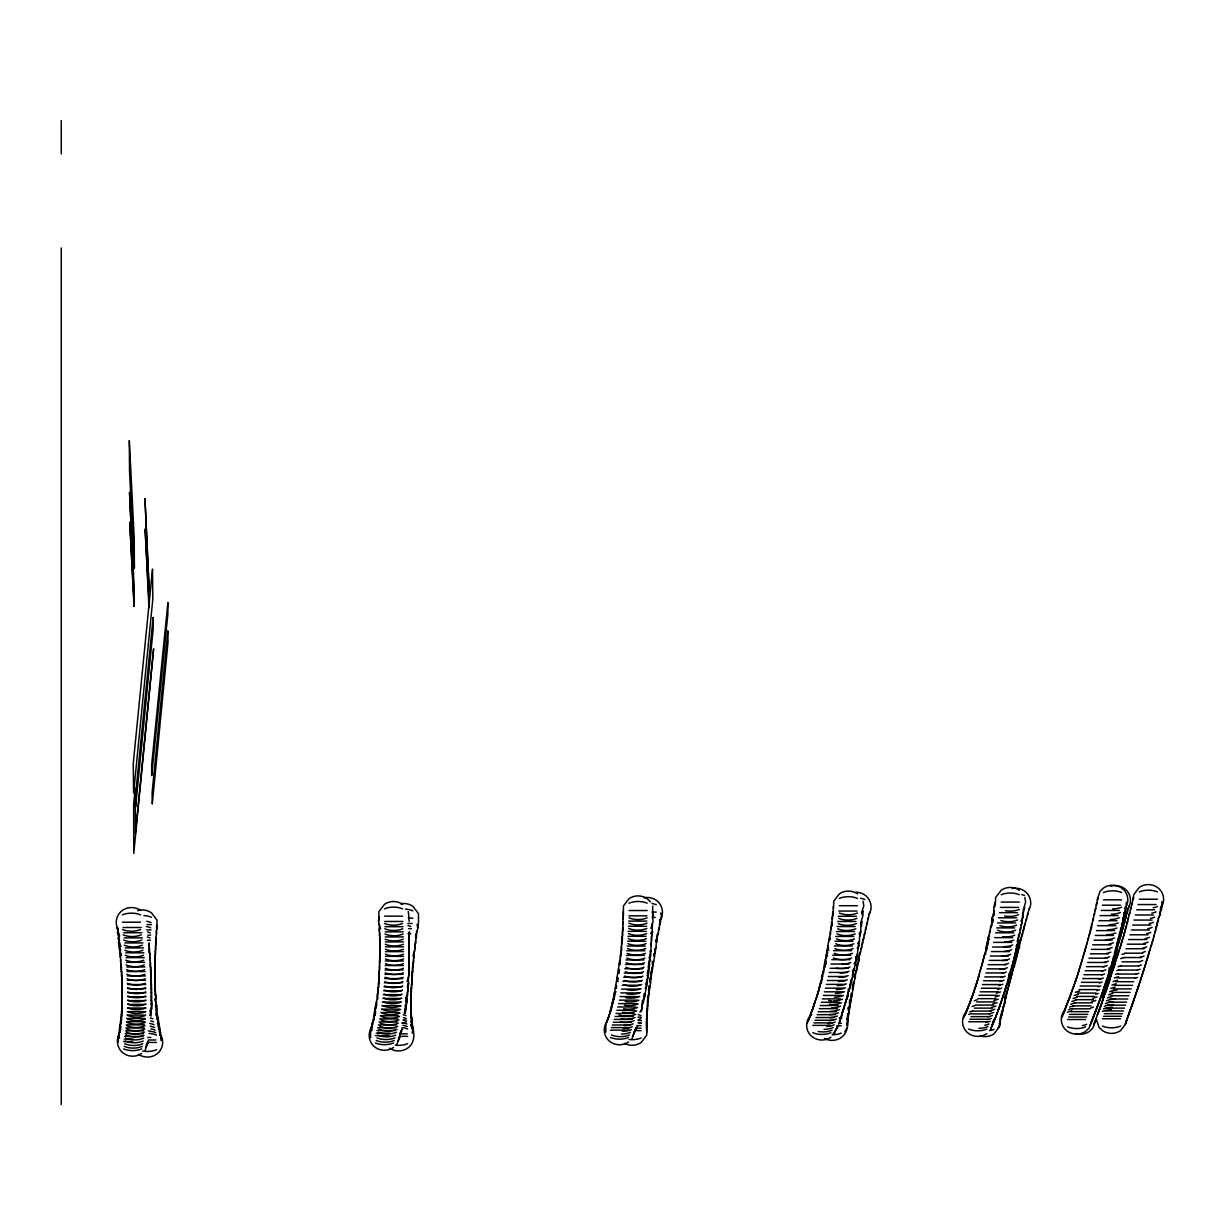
<?xml version="1.0" encoding="UTF-8"?>
<svg xmlns="http://www.w3.org/2000/svg" width="1225" height="1225" viewBox="0 0 1225 1225"><rect width="100%" height="100%" fill="white"/><g stroke="black" fill="none" stroke-linecap="round" stroke-linejoin="round"><path stroke-width="1.5" d="M118.136 928.198L117.386 932.73L119.606 939.973M119.238 938.411L118.488 942.944L120.708 950.187M119.483 944.904L118.978 947.92L121.183 955.163M119.912 949.804L120.172 957.338M120.571 953.096L120.571 962.146M120.662 959.328L120.923 966.862M120.969 963.952L121.229 971.486M121.489 966.984L121.489 976.034M121.704 971.425L121.704 980.475M121.887 975.774L121.887 984.823M121.765 981.531L122.025 989.08M121.857 985.696L122.102 993.245M121.903 989.769L122.148 997.303M121.903 993.735L121.903 999.768M121.872 997.594L121.918 1012.585M121.78 1001.376L121.78 1007.409M121.75 1007.103L121.75 1016.153M121.551 1010.564L121.551 1019.613M121.306 1013.933L121.306 1022.982M121.03 1017.194L120.785 1024.728M120.708 1020.348L119.606 1027.928L120.356 1032.445M119.958 1026.336L117.83 1039.045L118.335 1042.077M148.792 945.96L149.282 942.944M149.021 952.453L149.021 943.403M149.71 955.837L149.465 948.288M150.108 960.645L149.863 953.096M150.216 966.862L150.216 957.812M156.999 929.132L156.999 920.082L151.41 912.763A15.404 14.639 0 0 0 137.598 910.68M156.616 934.43L156.616 925.38M150.522 971.486L150.522 962.437M156.264 939.636L156.264 930.587M155.958 944.766L156.218 937.217M151.027 974.518L150.782 966.984M155.698 949.804L155.698 940.754M151.257 978.959L150.997 971.425M155.468 954.75L155.468 945.7M155.284 959.619L155.284 950.569M151.18 984.823L151.18 975.774M155.131 964.397L155.131 955.347M151.318 989.08L151.318 980.031M155.039 969.082L155.039 960.033M151.395 993.245L151.395 984.196M154.963 973.661L154.963 964.611M151.441 997.303L151.441 988.253M154.932 978.162L154.932 969.113M151.456 1001.269L151.456 992.219M154.947 982.572L154.947 973.523M151.41 1005.143L151.41 996.093M155.008 986.875L155.008 977.826M151.042 1016.153L151.303 1008.604M155.085 991.086L155.085 982.037M155.223 995.19L155.223 986.14M148.102 1041.572L145.162 1050.177M155.636 997.701L155.391 990.152M156.08 1005.434L155.835 997.885M156.111 1010.64L156.877 1006.123L154.656 998.865M156.433 1014.254L156.433 1005.204M157.412 1019.644L156.785 1008.711L155.33 1005.985M157.841 1022.952L158.347 1019.935M158.775 1029.214L159.281 1026.198M159.832 1035.064L160.337 1032.047L157.581 1015.403L156.126 1012.677M161.011 1040.469L160.169 1030.271L157.979 1026.198M379.168 916.943L378.418 921.46L380.623 928.718M379.137 923.681L379.398 931.23M379.321 928.841L379.566 936.375M379.704 932.393L379.704 941.443M379.796 937.385L379.796 946.435M379.857 942.285L379.857 951.335M379.857 947.093L379.857 956.143M379.827 951.81L379.827 960.875M379.75 956.449L379.49 963.998M379.627 960.997L379.627 970.047M379.474 965.438L379.229 972.987M379.03 971.303L379.03 977.336M379.046 974.059L379.046 983.108M378.755 978.224L378.755 987.273M370.823 1029L372.783 1023.258M378.448 982.297L378.203 989.831M377.851 987.779L377.851 993.812M371.987 1024.942L374.192 1017.699M377.713 990.137L377.713 999.187M372.66 1021.987L375.508 1011.697M377.285 993.919L376.58 1005.128M373.916 1015.785L376.335 1001.162M408.859 936.375L409.609 931.857M408.997 941.443L408.997 932.393M409.089 946.435L409.089 937.385M409.135 951.335L409.135 942.285M409.15 956.143L409.15 947.093M409.119 960.875L409.119 951.81M409.043 965.499L409.043 956.449M408.92 970.047L408.92 960.997M408.767 974.487L408.767 965.438M408.323 983.108L408.583 975.559M417.756 927.968L418.506 923.436M418.491 922.655L418.491 913.605L412.902 906.286A15.404 14.639 0 0 0 400.652 903.805M399.61 1037.162L396.915 1044.251M408.048 987.273L408.813 982.756M416.377 938.319L416.638 930.786M401.371 1030.516L398.431 1039.122M407.741 991.347L407.986 983.798M415.75 943.373L415.995 935.839M401.341 1032.307L402.091 1027.775M415.153 948.349L415.413 940.8M407.328 998.436L406.118 1006.644L404.663 1009.354M414.081 958.011L414.341 950.462M405.108 1013.672L406.378 1005.679M413.606 962.697L413.606 953.647M413.177 967.306L413.422 959.757M412.779 971.808L412.779 962.758M412.412 976.233L412.412 967.183M412.105 980.551L412.105 971.502M411.814 984.778L412.075 977.228M411.585 988.897L411.845 981.347M411.386 992.924L411.386 983.874M411.233 996.844L411.233 987.794M411.125 1000.672L411.125 991.622M411.049 1004.393L411.049 995.343M411.018 1008.022L411.018 998.972M411.018 1011.528L411.018 1002.479M411.064 1014.943L411.064 1005.893M411.156 1018.251L411.156 1009.201M411.278 1021.451L411.278 1012.401M412.136 1028.908L412.641 1025.892M412.151 1033.196L412.917 1028.663L411.876 1021.374M623.28 911.323L623.035 918.857M623.112 916.56L622.851 924.109M622.897 921.721L622.897 930.77M606.268 1023.487L608.947 1016.382M607.187 1020.747L609.147 1015.004M622.637 926.804L622.637 935.854M607.86 1019.414L610.8 1010.809M622.346 931.781L622.346 940.846M608.748 1016.474L611.688 1007.869M622.009 936.696L621.749 944.23M609.882 1011.911L611.857 1006.169M621.626 941.504L621.626 950.554M610.509 1010.257L613.449 1001.652M621.213 946.236L621.213 955.286M611.352 1006.996L612.102 1002.463M620.769 950.876L620.524 958.425M612.178 1003.627L614.383 996.384M620.294 955.423L620.294 964.473M612.975 1000.151L614.506 992.051M619.023 964.397L619.773 959.879M619.222 964.243L614.521 992.908L615.011 995.925M652.711 915.044L652.711 905.995M634.918 1030.133L631.978 1038.739M635.867 1027.607L632.927 1036.227M651.93 935.854L652.68 931.322M651.623 940.846L651.884 933.297M651.302 945.746L651.302 936.696M650.919 950.554L651.179 943.02M651.271 950.768L649.051 958.011M641.395 1011.513L642.145 1006.996M649.817 964.397L647.612 971.655M651.577 974.641L655.987 947.522M656.968 942.362L657.212 934.813M650.383 983.017L651.21 971.333M658.621 932.853L655.681 941.458M659.571 927.784L657.366 935.043M649.342 990.994L650.597 982.527L649.847 978.009M648.882 994.822L648.882 985.773M648.469 998.559L648.729 991.025M648.102 1002.203L648.347 994.654M647.765 1005.725L647.765 996.675M647.474 1009.155L647.474 1000.105M647.474 1010.962L647.474 1004.929M647.03 1015.693L647.275 1008.144M646.861 1018.802L647.106 1011.253M646.739 1021.788L646.739 1012.738M646.647 1024.682L646.647 1015.632M646.616 1027.469L646.616 1018.419M646.616 1030.148L646.616 1021.083M646.662 1032.706L646.662 1023.656M807.551 1022.875L810.506 1014.269M808.623 1020.257L811.562 1011.651M809.694 1017.531L812.634 1008.91M811.011 1013.182L813.691 1006.077M811.808 1011.743L814.748 1003.137M813.124 1007.18L815.084 1001.438M814.166 1004.025L816.126 998.283M814.962 1002.264L817.902 993.659M815.988 998.896L818.928 990.29M817.014 995.42L819.954 986.814M818.024 991.837L820.245 984.594M819.02 988.162L821.24 980.919M820 984.379L822.94 975.774M833.245 906.515L833.245 915.565M832.694 911.768L832.433 919.301M822.832 972.451L825.053 965.208M832.097 916.928L832.097 925.978M823.736 968.286L825.374 959.481L827.564 955.408M830.826 927.003L830.565 934.553M831.484 922.012L831.224 929.561M829.402 936.742L825.482 959.65L826.232 964.167M830.137 931.919L829.876 939.452M837.043 1026.902L834.347 1033.992M839.737 1022.048L840.488 1017.531M841.851 1016.26L842.616 1011.743M843.673 1008.68L840.733 1017.301M844.469 1007.042L841.774 1014.132M845.755 1002.264L842.815 1010.87M846.797 998.896L843.857 1007.501M847.807 995.42L844.867 1004.025M849.813 988.162L846.873 996.767M850.808 984.379L848.588 991.638M851.758 980.505L849.553 987.748M862.538 915.565L863.288 911.048M852.707 976.524L849.767 985.145M861.389 925.978L862.14 921.46M855.418 964.014L852.324 975.529M860.103 936.053L860.869 931.536M855.525 964.167L859.46 941.259M848.726 1013.841L851.635 996.201L851.13 993.184M847.899 1019.751L849.048 1012.325L848.282 1007.808M847.241 1025.233L848.297 1018.021L847.547 1013.504M855.326 977.948L855.571 970.399M857.868 965.024L854.744 976.524M860.792 951.718L857.852 960.323M861.849 947.093L859.628 954.336M862.921 942.362L860.7 949.62M864.023 937.554L861.803 944.812M865.156 932.669L862.936 939.912M866.32 927.677L864.1 934.92M867.499 922.609L865.294 929.852M868.709 917.448L866.504 924.691M869.949 912.196L867.729 919.454M963.738 1017.745L966.418 1010.64M964.841 1015.127L967.536 1008.022M965.713 1013.902L968.669 1005.296M966.862 1011.069L969.802 1002.463M967.995 1008.129L970.935 999.523M969.143 1005.082L972.099 996.461M970.307 1001.912L973.247 993.307M971.471 998.651L974.411 990.045M972.635 995.282L975.575 986.676M973.798 991.821L976.738 983.2M974.962 988.238L977.902 979.632M976.126 984.563L979.066 975.957M977.274 980.781L979.495 973.538M978.423 976.907L980.643 969.664M979.832 971.425L981.792 965.683M980.704 968.853L982.925 961.594M981.838 964.672L984.043 957.429M982.955 960.4L985.16 953.157M984.043 956.036L986.982 947.43M989.295 932.822L991.5 925.579M990.29 927.907L993.23 919.301M993.98 907.403L994.746 902.871M993.184 1021.757L990.244 1030.363M994.287 1019.246L991.347 1027.867M995.144 1018.143L992.449 1025.248M996.262 1015.418L993.582 1022.523M997.395 1012.585L994.715 1019.675L992.449 1021.834M998.804 1008.129L995.864 1016.735M999.692 1006.582L997.012 1013.688M1001.101 1001.912L998.161 1010.533M1002.264 998.651L999.324 1007.272M1003.428 995.282L1000.488 1003.903M1004.592 991.821L1001.652 1000.427M1005.756 988.238L1002.816 996.844M1006.919 984.563L1003.979 993.169M1002.647 1011.421L1000.442 1018.679M1004.025 1005.495L1001.116 1015.755M1008.083 980.781L1005.128 989.387M1004.791 1002.356L1002.571 1009.614M1006.154 997.288L1004.194 1003.03M1007.272 992.327L1005.051 999.585M1010.365 972.926L1007.425 981.531M1008.175 988.789L1005.235 997.395M1011.513 968.853L1008.573 977.458M1009.109 985.13L1006.169 993.735M1012.631 964.672L1009.691 973.278M1010.089 981.363L1007.869 988.621M1013.749 960.4L1011.528 967.658M1011.1 977.504L1008.879 984.762M1014.851 956.036L1012.631 963.279M1012.141 973.553L1009.921 980.796M1015.938 951.58L1013.718 958.823M1013.213 969.496L1010.993 976.738M1016.995 947.032L1014.79 954.275M1014.315 965.331L1011.375 973.936M1018.052 942.377L1015.847 949.635M1020.088 932.822L1017.148 941.428M1021.083 927.907L1018.863 935.15M1022.048 922.915L1019.828 930.158M1024.789 907.403L1022.569 914.646L1022.232 922.348L1020.777 925.074M1021.497 938.381L1018.557 946.986M1022.783 933.557L1019.843 942.178M1024.085 928.657L1021.145 937.263M1025.402 923.665L1022.462 932.271M1026.749 918.582L1023.809 927.187M1028.097 913.421L1025.892 920.664M1029.459 908.169L1027.254 915.412M1062.228 1016.995L1065.168 1008.389M1063.3 1014.377L1066.255 1005.771M1064.402 1011.666L1067.358 1003.061M1065.781 1007.317L1068.476 1000.228M1066.929 1004.377L1069.624 997.288M1068.093 1001.33L1070.788 994.241M1069.012 999.692L1071.952 991.086M1070.466 994.93L1073.146 987.825M1071.676 991.561L1074.356 984.456M1072.886 988.085L1075.581 980.995M1073.866 986.018L1076.806 977.412M1075.106 982.343L1078.046 973.737M1076.362 978.576L1079.302 969.97M1077.617 974.702L1079.822 967.444M1078.873 970.721L1081.078 963.478M1080.128 966.647L1082.349 959.389M1081.399 962.467L1083.604 955.224M1082.655 958.195L1084.86 950.952M1083.911 953.831L1086.131 946.588M1085.166 949.375L1087.387 942.132M1086.422 944.812L1088.627 937.569M1087.662 940.172L1090.602 931.567M1088.887 935.441L1091.827 926.835M1090.112 930.617L1092.332 923.359M1091.322 925.702L1093.542 918.444M1092.516 920.695L1094.737 913.452M1093.711 915.611L1095.916 908.353M1094.874 910.435L1097.079 903.192M1096.023 905.183L1098.228 897.94M1097.141 899.839L1100.081 891.233L1103.495 888.002A15.404 14.639 0 0 1 1121.595 888.002C1128.164 892.458 1129.879 902.121 1125.009 908.46M1091.72 1021.007L1089.025 1028.112L1085.626 1031.343A15.404 14.639 0 0 1 1067.511 1031.343C1060.957 1026.887 1059.227 1017.225 1064.112 1010.885M1092.777 1018.511L1090.082 1025.601M1094.109 1014.377L1091.169 1022.998M1095.211 1011.666L1092.271 1020.272M1096.329 1008.833L1093.389 1017.439M1097.477 1005.893L1094.537 1014.499M1095.441 1021.114L1092.746 1028.219L1089.347 1031.465A15.404 14.639 0 0 1 1075.535 1033.548M1098.641 1002.846L1095.701 1011.452M1097.324 1014.759L1100.004 1007.654M1099.82 999.692L1096.88 1008.298M1098.044 1013.657L1100.984 1005.051M1101.015 996.43L1098.075 1005.036M1099.039 1010.947L1101.979 1002.341M1102.224 993.062L1099.284 1001.667M1100.065 1008.129L1103.005 999.508M1103.434 989.601L1100.494 998.207M1101.122 1005.189L1104.062 996.583M1104.674 986.018L1101.734 994.639M1102.209 1002.157L1103.756 993.307M1105.915 982.343L1102.975 990.964M1103.587 997.487L1104.812 989.861M1104.72 994.241L1107.415 987.136M1105.915 986.293L1102.975 994.899M1107.155 978.576L1104.215 987.182M1107.033 982.634L1104.092 991.239M1108.411 974.702L1105.471 983.308M1105.639 992.388L1108.579 983.782M1108.196 978.867L1105.256 987.472M1107.078 987.411L1109.758 980.322M1109.375 974.993L1106.435 983.598M1108.288 983.843L1110.248 978.117M1110.172 971.165L1110.937 966.647M1110.325 972.543L1108.365 978.285M1111.443 967L1112.193 962.467M1109.513 980.184L1111.473 974.442M1111.55 968.47L1109.59 974.212M1112.698 962.728L1113.448 958.195M1110.753 976.402L1112.713 970.659M1113.05 962.804L1112.3 967.321L1107.982 975.253M1113.954 958.363L1114.704 953.831M1114.321 958.532L1113.571 963.064L1109.253 971.073M1112.024 972.528L1113.984 966.801M1115.209 953.892L1115.96 949.375M1113.05 970.062L1115.255 962.819M1115.607 954.183L1114.857 958.7L1110.508 966.801M1117.215 944.812L1114.275 953.433M1114.337 965.989L1116.557 958.746M1116.924 949.727L1116.159 954.244L1111.764 962.437M1118.456 940.172L1115.516 948.778M1119.696 935.441L1116.756 944.046M1115.898 960.308L1117.858 954.581M1120.906 930.617L1117.966 939.223M1119.589 940.54L1116.649 949.145M1122.131 925.702L1119.191 934.308M1116.955 957.552L1119.175 950.309M1120.936 935.808L1117.996 944.414M1118.272 953.188L1121.227 944.582M1122.299 930.985L1119.359 939.59M1119.604 948.732L1122.544 940.126M1123.677 926.069L1121.457 933.312M1120.952 944.184L1123.892 935.578M1125.055 921.077L1122.835 928.32M1122.284 939.544L1125.224 930.939M1126.433 915.994L1124.228 923.237M1123.631 934.798L1126.571 926.192M1127.827 910.818L1124.887 919.424M1124.979 929.974L1127.919 921.368M1129.236 905.566L1126.296 914.172M1126.571 923.558L1128.531 917.816M1127.658 920.067L1129.863 912.809M1128.991 914.983L1131.196 907.725M1130.323 909.808L1132.528 902.549M1131.64 904.555L1133.845 897.297M1132.957 899.211L1133.707 894.679L1139.296 887.359A15.404 14.639 0 0 1 1157.395 887.359C1163.964 891.831 1165.695 901.493 1160.81 907.817M1126.939 1018.771L1126.173 1023.288L1120.584 1030.608A15.404 14.639 0 0 1 1102.485 1030.608L1099.07 1027.377L1096.13 1018.771M1127.873 1016.275L1124.933 1024.881M1128.577 1015.173L1125.898 1022.278M1129.588 1012.463L1126.893 1019.552M1130.859 1008.129L1127.919 1016.735M1131.931 1005.189L1128.991 1013.795M1133.018 1002.157L1130.078 1010.763M1134.136 999.003L1131.196 1007.608M1135.269 995.741L1132.329 1004.362M1136.432 992.388L1133.493 1000.993M1137.627 988.927L1134.687 997.533M1138.821 985.359L1135.881 993.965M1140.062 981.684L1137.122 990.29M1141.302 977.918L1138.362 986.523M1142.573 974.043L1139.618 982.649M1143.844 970.062L1140.904 978.683M1145.13 965.989L1142.19 974.61M1146.447 961.824L1143.492 970.43M1147.748 957.552L1144.808 966.158M1149.081 953.188L1146.141 961.809M1150.413 948.732L1147.473 957.338M1151.745 944.184L1148.805 952.79M1153.077 939.544L1150.872 946.787M1154.425 934.798L1152.22 942.056M1155.772 929.974L1153.552 937.232M1157.12 925.059L1154.899 932.317M1158.452 920.067L1155.512 928.673M1159.784 914.983L1156.844 923.589M119.545 1029.168L120.999 1026.458M119.514 1034.313C115.334 1040.469 117.692 1049.289 123.648 1053.408A15.404 14.639 0 0 0 141.748 1053.408M149.879 1011.636L152.084 1004.393L151.333 999.86M149.756 1015.311L151.961 1008.053L151.211 1003.535M146.188 1045.032L148.363 1040.959M145.683 1047.666L147.873 1043.577M375.263 1007.991L376.718 1005.266M415.597 935.9L417.802 928.657L417.051 924.14M373.411 1017.47L375.6 1013.381M374.222 1019.169L372.048 1023.258L371.788 1030.792M372.767 1024.529L370.578 1028.602L370.578 1037.652M372.002 1027.04C367.117 1033.364 368.832 1043.026 375.401 1047.498A15.404 14.639 0 0 0 393.501 1047.498M413.147 955.944L415.352 948.686L414.601 944.169M407.113 981.562L409.318 974.319L408.568 969.802M405.934 998.038L408.139 990.795L407.389 986.263M405.536 1001.912L407.757 994.669L407.251 991.653M405.123 1005.679L406.577 1002.969M404.173 1012.937L405.628 1010.212M399.84 1033.548L402.03 1029.459M397.681 1041.74L399.871 1037.652M618.028 972.681L619.482 969.955M616.696 980.72L618.166 977.994M615.272 988.376L616.726 985.65M613.725 995.634L615.915 991.546M650.934 928.336L653.155 921.093L652.404 916.56M650.72 933.496L652.19 930.77L652.435 923.237M659.663 920.695C664.532 914.355 662.817 904.708 656.248 900.237A15.404 14.639 0 0 0 643.998 897.757M608.013 1019.001L605.824 1023.089L605.824 1032.139M607.064 1021.512C602.179 1027.852 603.91 1037.514 610.479 1041.97A15.404 14.639 0 0 0 628.578 1041.97M659.341 924.645L661.561 917.403L660.811 912.885M658.346 929.882L660.551 922.639L660.045 919.623M654.625 949.957L656.079 947.247L656.34 939.697M648.607 962.651L650.812 955.408L650.062 950.876M653.782 954.765L655.237 952.039M648.117 967.199L650.337 959.941L649.832 956.924M652.205 964.09L653.66 961.365M647.06 976.003L648.515 973.293M646.478 980.276L647.933 977.55M650.781 973.033L652.236 970.307M645.851 984.441L647.321 981.73M645.207 988.514L646.662 985.803M649.495 981.608L650.965 978.882M643.829 996.369L645.284 993.643M648.377 989.769L649.847 987.059M642.375 1001.514L644.564 997.426L649.265 968.761L648.515 964.243M642.344 1003.826L643.799 1001.101M641.563 1007.394L644.564 996.583L644.059 993.567M640.032 1012.233L642.222 1008.144L642.467 1000.611M634.795 1030.868L636.985 1026.78M633.876 1033.594L636.051 1029.521M828.651 941.474L830.121 938.748M827.074 950.661L828.529 947.936M826.232 955.117L827.702 952.407M824.502 963.753L825.956 961.028M824.119 969.281L821.914 976.524L822.419 979.541M823.904 971.9L821.715 975.988L821.47 983.522M861.588 912.962L863.809 905.719L863.058 901.187M860.517 923.543L862.737 916.285L861.987 911.768M868.984 914.126C873.165 907.97 870.822 899.15 864.85 895.031A15.404 14.639 0 0 0 855.8 892.229M859.307 933.787L860.762 931.061L861.022 923.528M857.959 943.694L859.414 940.968L859.674 933.419M857.24 948.518L858.694 945.792M855.708 957.889L857.163 955.163M854.177 963.799L856.367 959.711L855.785 956.633M853.213 971.257L854.667 968.531M856.842 964.856L859.031 960.768L859.292 953.234M856.597 967.934L858.802 960.676L858.312 957.659M850.701 981.057L852.876 976.983L853.136 969.434M855.647 972.267L857.117 969.557M853.029 984.716L854.483 981.991M845.878 1000.457L848.067 996.369L848.328 988.82M852.232 988.667L855.249 977.473L854.744 974.457M850.747 996.262L852.202 993.536M849.338 1001.269L851.528 997.181L853.687 985.268L853.182 982.251M840.794 1019.215L838.604 1023.288L841.391 1023.288M849.415 1003.443L850.885 1000.733M836.476 1028.862L838.666 1024.774M837.609 1027.408L833.138 1033.64M848.098 1008.252L850.272 1004.163M848.267 1010.212L849.721 1007.501M846.827 1019.567L848.282 1016.857M844.791 1031.894L846.98 1027.806M995.312 905.413L993.858 908.123L993.597 915.672M994.394 910.573L992.189 917.816L992.939 922.348M994.195 914.294L992.005 918.382L991.745 925.932M990.489 930.403L988.284 937.646L988.789 940.662M989.463 935.134L988.008 937.86L987.748 945.394M989.142 938.411L986.952 942.5L986.707 950.049M988.07 942.974L985.88 947.048L985.635 954.597M965.331 1013.152C960.446 1019.491 962.161 1029.138 968.73 1033.609A15.404 14.639 0 0 0 986.829 1033.609M1023.426 909.317L1025.647 902.075L1024.881 897.542M1020.961 921.261L1023.151 917.173L1023.396 909.639M1028.632 910.083C1032.813 903.928 1030.455 895.107 1024.498 890.988A15.404 14.639 0 0 0 1012.233 888.508M1016.138 946.251L1018.327 942.178L1018.588 934.629M1017.301 951.718L1019.491 947.629L1019.736 940.08M1016.061 956.342L1018.251 952.269L1018.496 944.72M1014.851 960.89L1017.041 956.802L1017.286 949.268M1013.657 965.331L1015.847 961.257L1016.107 953.708M1012.508 969.679L1014.683 965.606L1014.943 958.057M1006.292 985.513L1008.481 981.424L1008.726 973.89M1002.632 1007.731L1004.822 1003.643L1005.067 996.109M1001.085 1014.101L1003.275 1010.013M999.217 1024.177L1002.019 1014.239L1001.514 1011.222M997.946 1028.127L1000.136 1024.039M1123.876 913.789L1126.066 909.7L1126.311 902.167M1127.689 908.827C1132.558 902.503 1130.843 892.841 1124.274 888.385A15.404 14.639 0 0 0 1110.463 886.303M1122.728 919.041L1124.918 914.968L1125.162 907.419M1121.564 924.217L1123.754 920.128L1123.999 912.594M1120.385 929.3L1122.575 925.227L1122.82 917.678M1113.02 957.981L1117.491 949.697L1117.736 942.163M1106.726 979.326L1108.916 975.238L1109.161 967.704M1102.607 997.104L1106.267 990.397M1102.975 997.625L1105.164 993.536M1099.07 1010.15L1093.496 1025.738M1094.293 1023.135L1096.467 1019.062M1159.493 913.161L1161.683 909.072L1161.928 901.539M1158.176 918.413L1160.366 914.325L1160.611 906.791M811.7 1014.622C804.366 1020.165 805.284 1032.277 812.849 1037.238A15.404 14.639 0 0 0 830.948 1037.238M1139.296 899.211L1157.395 899.211M1103.495 899.839L1121.595 899.839M1001.192 902.075L1019.292 902.075M1137.994 904.555L1156.094 904.555M1102.362 905.183L1120.462 905.183M839.355 905.719L857.454 905.719M1000.335 907.403L1018.434 907.403M1136.662 909.808L1154.762 909.808M629.007 910.527L647.122 910.527M1101.214 910.435L1119.328 910.435M838.834 911.048L856.933 911.048M651.96 912.089L656.248 912.089M999.447 912.656L1017.546 912.656M1135.33 914.983L1153.445 914.983M1100.05 915.611L1118.149 915.611M628.884 915.841L646.984 915.841M384.497 916.147L402.596 916.147M838.283 916.285L856.382 916.285M652.343 917.403L655.207 917.403M998.528 917.816L1016.643 917.816M408.614 918.122L412.902 918.122M1133.998 920.067L1152.097 920.067M1098.871 920.695L1116.97 920.695M628.701 921.093L646.8 921.093M384.757 921.46L402.857 921.46M837.701 921.46L855.8 921.46M122.469 922.195L140.569 922.195M997.594 922.915L1015.693 922.915M407.864 923.436L412.167 923.436M147.107 924.599L151.41 924.599M1132.666 925.059L1150.765 925.059M1097.677 925.702L1115.776 925.702M628.486 926.253L646.586 926.253M384.987 926.697L403.086 926.697M837.073 926.544L855.173 926.544M123.128 927.493L141.227 927.493M996.629 927.907L1014.729 927.907M408.599 928.657L411.462 928.657M146.724 929.897L151.027 929.897M1131.318 929.974L1149.418 929.974M1096.467 930.617L1114.566 930.617M628.226 931.322L646.325 931.322M836.415 931.536L854.514 931.536M385.171 931.857L403.27 931.857M123.74 932.73L141.84 932.73M995.649 932.822L1013.749 932.822M407.925 933.802L410.788 933.802M1129.971 934.798L1148.085 934.798M147.812 935.104L150.675 935.104M1095.242 935.441L1113.341 935.441M627.935 936.313L646.034 936.313M835.726 936.436L853.825 936.436M385.293 936.926L403.408 936.926M994.639 937.646L1012.738 937.646M124.307 937.875L142.406 937.875M1128.638 939.544L1146.738 939.544M147.505 940.233L150.369 940.233M1094.002 940.172L1112.116 940.172M627.598 941.213L645.697 941.213M835.006 941.259L853.105 941.259M385.4 941.903L403.5 941.903M993.597 942.377L1011.697 942.377M124.843 942.944L142.942 942.944M1127.291 944.184L1145.39 944.184M1092.761 944.812L1110.861 944.812M627.231 946.037L645.33 946.037M834.256 945.991L852.355 945.991M385.446 946.803L403.546 946.803M992.556 947.032L1010.656 947.032M125.318 947.92L143.432 947.92M1125.959 948.732L1144.058 948.732M1091.521 949.375L1109.62 949.375M833.475 950.646L851.574 950.646M626.817 950.768L644.917 950.768M385.446 951.626L403.561 951.626M991.484 951.58L1009.584 951.58M125.762 952.82L143.861 952.82M1124.627 953.188L1142.726 953.188M1090.265 953.831L1108.365 953.831M832.663 955.194L850.763 955.194M626.373 955.408L644.472 955.408M990.397 956.036L1008.497 956.036M385.416 956.342L403.515 956.342M126.16 957.628L144.259 957.628M1123.31 957.552L1141.409 957.552M1088.994 958.195L1107.109 958.195M831.836 959.65L849.936 959.65M625.883 959.941L643.982 959.941M989.295 960.4L1007.394 960.4M385.339 960.982L403.438 960.982M1121.993 961.824L1140.092 961.824M126.512 962.345L144.611 962.345M1087.739 962.467L1105.838 962.467M830.979 964.014L849.078 964.014M625.362 964.397L643.477 964.397M988.177 964.672L1006.292 964.672M385.232 965.514L403.331 965.514M1120.691 965.989L1138.791 965.989M1086.483 966.647L1104.582 966.647M126.818 966.969L144.917 966.969M830.091 968.286L848.19 968.286M624.811 968.761L642.926 968.761M987.059 968.853L1005.158 968.853M385.063 969.97L403.163 969.97M1119.39 970.062L1137.489 970.062M1085.212 970.721L1103.327 970.721M127.078 971.502L145.193 971.502M829.187 972.451L847.287 972.451M985.926 972.926L1004.025 972.926M624.229 973.033L642.329 973.033M1118.119 974.043L1136.218 974.043M384.864 974.319L402.979 974.319M1083.957 974.702L1102.071 974.702M127.308 975.942L145.407 975.942M828.253 976.524L846.368 976.524M984.778 976.907L1002.877 976.907M623.617 977.198L641.716 977.198M1116.848 977.918L1134.963 977.918M384.635 978.591L402.734 978.591M1082.701 978.576L1100.816 978.576M127.477 980.291L145.591 980.291M827.319 980.505L845.418 980.505M983.629 980.781L1001.728 980.781M622.974 981.271L641.073 981.271M1115.607 981.684L1133.707 981.684M1081.461 982.343L1099.56 982.343M384.359 982.756L402.458 982.756M826.354 984.379L844.454 984.379M127.614 984.548L145.714 984.548M982.465 984.563L1000.565 984.563M622.3 985.252L640.399 985.252M1114.382 985.359L1132.482 985.359M1080.22 986.018L1098.32 986.018M384.038 986.814L402.137 986.814M825.374 988.162L843.474 988.162M981.302 988.238L999.416 988.238M127.706 988.713L145.806 988.713M1113.173 988.927L1131.272 988.927M621.596 989.126L639.695 989.126M1078.995 989.601L1097.095 989.601M383.685 990.795L401.8 990.795M980.138 991.821L998.252 991.821M824.379 991.837L842.478 991.837M1111.978 992.388L1130.093 992.388M127.752 992.786L145.852 992.786M620.861 992.908L638.96 992.908M1077.77 993.062L1095.87 993.062M383.303 994.669L401.402 994.669M978.974 995.282L997.089 995.282M823.368 995.42L841.468 995.42M1110.815 995.741L1128.914 995.741M620.11 996.583L638.21 996.583M1076.561 996.43L1094.66 996.43M127.752 996.752L145.852 996.752M382.874 998.436L400.988 998.436M977.81 998.651L995.925 998.651M822.342 998.896L840.442 998.896M1109.682 999.003L1127.781 999.003M1075.366 999.692L1093.466 999.692M619.329 1000.151L637.429 1000.151M127.706 1000.626L145.821 1000.626M976.662 1001.912L994.761 1001.912M382.414 1002.111L400.529 1002.111M821.317 1002.264L839.416 1002.264M1108.564 1002.157L1126.663 1002.157M1074.187 1002.846L1092.287 1002.846M618.518 1003.627L636.632 1003.627M127.63 1004.393L145.729 1004.393M975.498 1005.082L993.597 1005.082M1107.477 1005.189L1125.576 1005.189M820.26 1005.526L838.375 1005.526M381.924 1005.679L400.039 1005.679M1073.023 1005.893L1091.123 1005.893M617.691 1006.996L635.806 1006.996M127.507 1008.053L145.607 1008.053M974.35 1008.129L992.449 1008.129M1106.42 1008.129L1124.519 1008.129M819.219 1008.68L837.318 1008.68M1071.875 1008.833L1089.99 1008.833M381.404 1009.155L399.503 1009.155M616.849 1010.257L634.948 1010.257M1105.379 1010.947L1123.493 1010.947M973.201 1011.069L991.301 1011.069M127.354 1011.62L145.453 1011.62M1070.757 1011.666L1088.857 1011.666M818.162 1011.743L836.262 1011.743M380.853 1012.524L398.952 1012.524M615.991 1013.412L634.091 1013.412M1104.383 1013.657L1122.483 1013.657M972.068 1013.902L990.168 1013.902M1069.655 1014.377L1087.754 1014.377M817.106 1014.683L835.205 1014.683M127.14 1015.096L145.254 1015.096M380.271 1015.785L398.37 1015.785M1103.419 1016.275L1121.518 1016.275M615.103 1016.474L633.202 1016.474M970.95 1016.627L989.05 1016.627M1068.568 1016.995L1086.682 1016.995M638.271 1017.271L641.134 1017.271M816.034 1017.531L834.133 1017.531M839.094 1018.021L841.958 1018.021M126.91 1018.45L145.009 1018.45M1102.485 1018.771L1120.584 1018.771M379.643 1018.94L397.757 1018.94M969.832 1019.246L987.932 1019.246M614.2 1019.414L632.299 1019.414M1067.526 1019.506L1085.626 1019.506M402.994 1020.027L405.843 1020.027M638.194 1020.165L641.058 1020.165M814.977 1020.257L833.077 1020.257M126.619 1021.711L144.734 1021.711M968.73 1021.757L986.829 1021.757M379 1021.987L397.114 1021.987M613.296 1022.263L631.396 1022.263M638.164 1022.936L641.012 1022.936M813.905 1022.875L832.005 1022.875M401.754 1023.013L406.057 1023.013M126.313 1024.866L144.412 1024.866M378.326 1024.942L396.441 1024.942M612.362 1024.988L630.462 1024.988M812.849 1025.386L830.948 1025.386M636.724 1025.616L641.012 1025.616M836.874 1025.754L841.162 1025.754M377.637 1027.775L395.736 1027.775M611.428 1027.607L629.528 1027.607M125.945 1027.928L144.06 1027.928M636.77 1028.173L641.058 1028.173M610.479 1030.133L628.578 1030.133M376.917 1030.516L395.017 1030.516M125.562 1030.868L143.662 1030.868M636.847 1030.638L641.15 1030.638M376.167 1033.134L389.979 1033.134M125.134 1033.701L143.233 1033.701M399.763 1033.869L407.221 1033.869M375.401 1035.646L389.213 1035.646M124.674 1036.427L142.774 1036.427M400.146 1036.319L407.603 1036.319M147.704 1037.452L150.874 1037.452M124.184 1039.045L133.234 1039.045M148.332 1039.994L155.805 1039.994M123.648 1041.572L132.698 1041.572M147.413 1042.429L156.463 1042.429M650.521 901.922L647.122 898.675A15.404 14.639 0 0 0 629.007 898.675L623.418 905.995L623.418 915.044M410.697 1021.42L412.151 1024.131M411.018 1024.085C415.076 1031.618 415.459 1042.827 407.603 1048.171A15.404 14.639 0 0 1 389.504 1048.171M410.635 1025.264L412.81 1029.352M118.32 929.438C114.155 923.283 116.498 914.463 122.469 910.343A15.404 14.639 0 0 1 140.569 910.343M119.713 936.114L116.773 927.493M120.907 946.481L117.968 937.875M155.851 1014.514L158.04 1018.588M157.06 1018.955L158.53 1021.681M157.581 1021.926L159.036 1024.651M157.397 1023.442L159.587 1027.515M158.576 1028.847L160.766 1032.92M159.204 1031.389L162.159 1039.994M159.863 1033.808C164.747 1040.148 163.032 1049.81 156.463 1054.266A15.404 14.639 0 0 1 138.364 1054.266M995.343 905.091L995.603 897.542L1001.192 890.223A15.404 14.639 0 0 1 1019.292 890.223M1000.381 1016.505L999.631 1026.519L994.042 1033.839A15.404 14.639 0 0 1 980.23 1035.921M858.204 942.974L858.71 945.991M852.462 986.002L852.952 989.019M849.966 999.952L850.472 1002.969M849.446 1003.183L849.951 1006.2M833.505 908.736L833.766 901.187L839.355 893.867A15.404 14.639 0 0 1 857.454 893.867M847.241 1016.183L847.991 1020.716M846.98 1018.756C848.68 1025.463 847.103 1033.456 841.162 1037.59A15.404 14.639 0 0 1 824.41 1038.432M847.011 1022.737L847.516 1025.754M827.901 945.991L828.651 950.523M824.624 964.014L825.129 967.03M652.573 911.323L653.323 915.841M654.686 949.207L655.191 952.223M653.92 953.816L654.41 956.832M652.236 961.257L652.986 965.79M651.822 967.107L652.328 970.123M650.628 975.467L651.133 978.484M647.321 972.681L648.071 977.198M646.249 982.236L646.754 985.252M646.739 1026.106L646.739 1035.156L641.15 1042.475A15.404 14.639 0 0 1 624.382 1043.317M618.472 968.761L619.222 973.293M617.262 977.198L618.028 981.73M615.945 985.252L616.451 988.269M613.756 996.583L614.261 999.6M408.185 911.614L408.951 916.147M408.461 916.943L409.211 921.46M411.447 1015.494L412.197 1020.027M411.646 1018.48L412.396 1023.013M406.118 997.594L406.868 1002.111M405.353 1006.138L405.858 1009.155M404.801 1009.507L405.307 1012.524M378.908 920.679L378.908 911.614L384.497 904.295A15.404 14.639 0 0 1 402.596 904.295M375.585 1005.679L376.09 1008.696M375.064 1009.155L375.554 1012.172M374.498 1012.524L375.003 1015.54M155.59 994.072L156.341 998.589M119.958 1024.866L120.708 1029.398M118.779 1033.701L119.545 1038.233M149.327 607.646L145.117 529.001L148.868 605.349M61.25 120.509L61.25 153.967M61.25 247.986L61.25 1104.491M140.569 929.515A15.404 9.05 0 0 1 122.469 929.515M122.469 914.861A15.404 9.05 0 0 1 140.569 914.861M402.596 923.466A15.404 9.05 0 0 1 384.497 923.466M384.497 908.827A15.404 9.05 0 0 1 402.596 908.827M647.122 917.847A15.404 9.05 0 0 1 629.007 917.847M629.007 903.192A15.404 9.05 0 0 1 647.122 903.192M857.454 913.038A15.404 9.05 0 0 1 839.355 913.038M839.355 898.4A15.404 9.05 0 0 1 857.454 898.4M1019.292 909.394A15.404 9.05 0 0 1 1005.48 910.68M1001.192 894.74A15.404 9.05 0 0 1 1019.292 894.74M1121.595 907.174A15.404 9.05 0 0 1 1112.545 908.889M1103.495 892.52A15.404 9.05 0 0 1 1121.595 892.52M1157.395 906.531A15.404 9.05 0 0 1 1153.108 907.817M1139.296 891.892A15.404 9.05 0 0 1 1157.395 891.892M1021.696 894.572A15.404 9.05 0 0 1 1024.498 895.506M860.562 898.262A15.404 9.05 0 0 1 864.85 899.548M651.96 903.483A15.404 9.05 0 0 1 656.248 904.77M405.46 909.134A15.404 9.05 0 0 1 412.902 910.803M143.953 915.596A15.404 9.05 0 0 1 151.41 917.28M141.227 934.828A15.404 9.05 0 0 1 123.128 934.828M402.857 928.78A15.404 9.05 0 0 1 384.757 928.78M646.984 923.175A15.404 9.05 0 0 1 628.884 923.175M856.933 918.367A15.404 9.05 0 0 1 838.834 918.367M1018.434 914.723A15.404 9.05 0 0 1 1004.623 916.009M1120.462 912.502A15.404 9.05 0 0 1 1111.412 914.233M1156.094 911.875A15.404 9.05 0 0 1 1151.791 913.161M146.724 921.292A15.404 9.05 0 0 1 151.027 922.578M141.84 940.05A15.404 9.05 0 0 1 123.74 940.05M403.086 934.017A15.404 9.05 0 0 1 384.987 934.017M646.8 928.412A15.404 9.05 0 0 1 628.701 928.412M856.382 923.619A15.404 9.05 0 0 1 838.283 923.619M1017.546 919.975A15.404 9.05 0 0 1 1000.794 920.496M1119.328 917.755A15.404 9.05 0 0 1 1110.263 919.485M1154.762 917.127A15.404 9.05 0 0 1 1150.474 918.413M146.387 926.498A15.404 9.05 0 0 1 150.675 927.784M142.406 945.195A15.404 9.05 0 0 1 124.307 945.195M403.27 939.177A15.404 9.05 0 0 1 385.171 939.177M646.586 933.572A15.404 9.05 0 0 1 628.486 933.572M855.8 928.78A15.404 9.05 0 0 1 837.701 928.78M1016.643 925.151A15.404 9.05 0 0 1 999.876 925.656M1118.149 922.93A15.404 9.05 0 0 1 1109.1 924.661M1153.445 922.303A15.404 9.05 0 0 1 1149.142 923.589M408.002 925.533A15.404 9.05 0 0 1 410.788 926.467M147.582 931.965A15.404 9.05 0 0 1 150.369 932.914M142.942 950.263A15.404 9.05 0 0 1 124.843 950.263M403.408 944.245A15.404 9.05 0 0 1 385.293 944.245M646.325 938.641A15.404 9.05 0 0 1 628.226 938.641M855.173 933.863A15.404 9.05 0 0 1 837.073 933.863M1015.693 930.234A15.404 9.05 0 0 1 997.594 930.234M1116.97 928.014A15.404 9.05 0 0 1 1107.921 929.744M1152.097 927.386A15.404 9.05 0 0 1 1147.81 928.673M147.306 937.002A15.404 9.05 0 0 1 150.108 937.952M143.432 955.24A15.404 9.05 0 0 1 125.318 955.24M403.5 949.237A15.404 9.05 0 0 1 385.4 949.237M646.034 943.633A15.404 9.05 0 0 1 627.935 943.633M854.514 938.855A15.404 9.05 0 0 1 836.415 938.855M1014.729 935.226A15.404 9.05 0 0 1 1002.479 936.757M1115.776 933.021A15.404 9.05 0 0 1 1106.726 934.752M1150.765 932.393A15.404 9.05 0 0 1 1146.477 933.68M143.861 960.14A15.404 9.05 0 0 1 125.762 960.14M403.546 954.137A15.404 9.05 0 0 1 385.446 954.137M645.697 948.548A15.404 9.05 0 0 1 627.598 948.548M853.825 943.771A15.404 9.05 0 0 1 835.726 943.771M1013.749 940.142A15.404 9.05 0 0 1 1004.699 941.872M1114.566 937.937A15.404 9.05 0 0 1 1105.517 939.667M1149.418 937.309A15.404 9.05 0 0 1 1145.13 938.58M144.259 964.948A15.404 9.05 0 0 1 126.16 964.948M403.561 958.945A15.404 9.05 0 0 1 385.446 958.945M645.33 953.356A15.404 9.05 0 0 1 627.231 953.356M853.105 948.594A15.404 9.05 0 0 1 835.006 948.594M1012.738 944.965A15.404 9.05 0 0 1 1003.688 946.695M1113.341 942.76A15.404 9.05 0 0 1 1109.054 944.046M1148.085 942.132A15.404 9.05 0 0 1 1143.783 943.418M144.611 969.664A15.404 9.05 0 0 1 126.512 969.664M403.515 963.662A15.404 9.05 0 0 1 385.416 963.662M644.917 958.088A15.404 9.05 0 0 1 626.817 958.088M852.355 953.326A15.404 9.05 0 0 1 834.256 953.326M1011.697 949.697A15.404 9.05 0 0 1 1004.255 951.381M1112.116 947.492A15.404 9.05 0 0 1 1107.813 948.778M1146.738 946.864A15.404 9.05 0 0 1 1142.45 948.15M144.917 974.288A15.404 9.05 0 0 1 126.818 974.288M403.438 968.301A15.404 9.05 0 0 1 385.339 968.301M644.472 962.728A15.404 9.05 0 0 1 626.373 962.728M851.574 957.965A15.404 9.05 0 0 1 833.475 957.965M1010.656 954.352A15.404 9.05 0 0 1 1001.606 956.082M1110.861 952.147A15.404 9.05 0 0 1 1106.573 953.433M1145.39 951.503A15.404 9.05 0 0 1 1142.603 952.453M145.193 978.821A15.404 9.05 0 0 1 127.078 978.821M403.331 972.834A15.404 9.05 0 0 1 385.232 972.834M643.982 967.275A15.404 9.05 0 0 1 625.883 967.275M850.763 962.513A15.404 9.05 0 0 1 841.713 964.243M1009.584 958.899A15.404 9.05 0 0 1 1002.142 960.584M1109.62 956.694A15.404 9.05 0 0 1 1105.318 957.981M1144.058 956.051A15.404 9.05 0 0 1 1139.771 957.338M145.407 983.277A15.404 9.05 0 0 1 127.308 983.277M403.163 977.29A15.404 9.05 0 0 1 385.063 977.29M643.477 971.731A15.404 9.05 0 0 1 625.362 971.731M849.936 966.969A15.404 9.05 0 0 1 836.124 968.255M1008.497 963.355A15.404 9.05 0 0 1 1004.209 964.642M1108.365 961.15A15.404 9.05 0 0 1 1104.077 962.437M1142.726 960.522A15.404 9.05 0 0 1 1139.939 961.457M145.591 987.626A15.404 9.05 0 0 1 127.477 987.626M402.979 981.638A15.404 9.05 0 0 1 384.864 981.638M642.926 976.08A15.404 9.05 0 0 1 624.811 976.08M849.078 971.333A15.404 9.05 0 0 1 840.028 973.063M1007.394 967.719A15.404 9.05 0 0 1 999.952 969.404M1107.109 965.514A15.404 9.05 0 0 1 1102.806 966.801M1141.409 964.887A15.404 9.05 0 0 1 1138.607 965.821M145.714 991.882A15.404 9.05 0 0 1 127.614 991.882M402.734 985.911A15.404 9.05 0 0 1 384.635 985.911M642.329 980.352A15.404 9.05 0 0 1 624.229 980.352M848.19 975.605A15.404 9.05 0 0 1 839.14 977.336M1006.292 971.992A15.404 9.05 0 0 1 1001.989 973.278M1105.838 969.787A15.404 9.05 0 0 1 1101.551 971.073M1140.092 969.143A15.404 9.05 0 0 1 1137.305 970.093M1121.993 954.505A15.404 9.05 0 0 1 1124.78 953.555M145.806 996.032A15.404 9.05 0 0 1 127.706 996.032M402.458 990.076A15.404 9.05 0 0 1 384.359 990.076M641.716 984.517A15.404 9.05 0 0 1 623.617 984.517M847.287 979.77A15.404 9.05 0 0 1 838.237 981.501M1005.158 976.172A15.404 9.05 0 0 1 1000.871 977.458M1104.582 973.967A15.404 9.05 0 0 1 1101.796 974.916M1138.791 973.324A15.404 9.05 0 0 1 1135.988 974.258M1120.691 958.67A15.404 9.05 0 0 1 1123.478 957.72M145.852 1000.105A15.404 9.05 0 0 1 127.752 1000.105M402.137 994.149A15.404 9.05 0 0 1 384.038 994.149M641.073 988.59A15.404 9.05 0 0 1 627.261 989.877M846.368 983.859A15.404 9.05 0 0 1 837.318 985.574M1004.025 980.245A15.404 9.05 0 0 1 999.738 981.531M1103.327 978.04A15.404 9.05 0 0 1 1099.024 979.326M1137.489 977.397A15.404 9.05 0 0 1 1134.702 978.331M145.852 1004.071A15.404 9.05 0 0 1 127.752 1004.071M401.8 998.115A15.404 9.05 0 0 1 383.685 998.115M640.399 992.572A15.404 9.05 0 0 1 626.587 993.858M845.418 987.825A15.404 9.05 0 0 1 836.369 989.555M1002.877 984.226A15.404 9.05 0 0 1 998.589 985.513M1102.071 982.021A15.404 9.05 0 0 1 1099.269 982.971M1118.119 966.724A15.404 9.05 0 0 1 1120.906 965.775M145.821 1007.945A15.404 9.05 0 0 1 127.706 1007.945M401.402 1001.989A15.404 9.05 0 0 1 383.303 1001.989M639.695 996.446A15.404 9.05 0 0 1 625.883 997.732M844.454 991.714A15.404 9.05 0 0 1 835.404 993.444M1001.728 988.1A15.404 9.05 0 0 1 997.441 989.387M1100.816 985.895A15.404 9.05 0 0 1 1098.013 986.845M1116.848 970.598A15.404 9.05 0 0 1 1119.65 969.649M145.729 1011.712A15.404 9.05 0 0 1 127.63 1011.712M400.988 1005.756A15.404 9.05 0 0 1 382.874 1005.756M638.96 1000.228A15.404 9.05 0 0 1 625.163 1001.514M843.474 995.481A15.404 9.05 0 0 1 834.424 997.211M1000.565 991.882A15.404 9.05 0 0 1 996.277 993.169M1099.56 989.678A15.404 9.05 0 0 1 1096.773 990.627M1115.607 974.365A15.404 9.05 0 0 1 1118.394 973.416M145.607 1015.387A15.404 9.05 0 0 1 127.507 1015.387M400.529 1009.431A15.404 9.05 0 0 1 382.414 1009.431M638.21 1003.903A15.404 9.05 0 0 1 624.398 1005.189M842.478 999.171A15.404 9.05 0 0 1 833.429 1000.902M831.821 1000.84A15.404 9.05 0 0 1 828.667 1000.457M999.416 995.558A15.404 9.05 0 0 1 995.113 996.844M1098.32 993.353A15.404 9.05 0 0 1 1095.533 994.302M1114.382 978.04A15.404 9.05 0 0 1 1118.67 976.754M145.453 1018.955A15.404 9.05 0 0 1 127.354 1018.955M400.039 1013.014A15.404 9.05 0 0 1 381.924 1013.014M637.429 1007.471A15.404 9.05 0 0 1 623.617 1008.757M841.468 1002.739A15.404 9.05 0 0 1 829.202 1004.27M998.252 999.141A15.404 9.05 0 0 1 993.95 1000.427M1097.095 996.92A15.404 9.05 0 0 1 1092.792 998.207M1113.173 981.608A15.404 9.05 0 0 1 1117.46 980.322M145.254 1022.416A15.404 9.05 0 0 1 127.14 1022.416M399.503 1016.474A15.404 9.05 0 0 1 381.404 1016.474M636.632 1010.947A15.404 9.05 0 0 1 622.821 1012.233M840.442 1006.215A15.404 9.05 0 0 1 831.392 1007.945M997.089 1002.617A15.404 9.05 0 0 1 992.786 1003.903M1095.87 1000.396A15.404 9.05 0 0 1 1091.582 1001.667M1111.978 985.068A15.404 9.05 0 0 1 1116.281 983.782M145.009 1025.784A15.404 9.05 0 0 1 126.91 1025.784M398.952 1019.843A15.404 9.05 0 0 1 380.853 1019.843M635.806 1014.315A15.404 9.05 0 0 1 619.038 1014.836M839.416 1009.584A15.404 9.05 0 0 1 830.366 1011.314M995.925 1005.985A15.404 9.05 0 0 1 991.622 1007.272M1110.815 988.422A15.404 9.05 0 0 1 1115.118 987.136M144.734 1029.046A15.404 9.05 0 0 1 126.619 1029.046M398.37 1023.105A15.404 9.05 0 0 1 380.271 1023.105M634.948 1017.577A15.404 9.05 0 0 1 621.136 1018.863M838.375 1012.845A15.404 9.05 0 0 1 829.325 1014.576M994.761 1009.247A15.404 9.05 0 0 1 990.458 1010.533M1093.466 1007.011A15.404 9.05 0 0 1 1090.679 1007.961M1075.366 992.373A15.404 9.05 0 0 1 1079.654 991.086M1109.682 991.683A15.404 9.05 0 0 1 1117.123 989.999M144.412 1032.2A15.404 9.05 0 0 1 126.313 1032.2M397.757 1026.259A15.404 9.05 0 0 1 379.643 1026.259M634.091 1020.747A15.404 9.05 0 0 1 620.279 1022.033M837.318 1016.015A15.404 9.05 0 0 1 829.876 1017.684M993.597 1012.401A15.404 9.05 0 0 1 989.31 1013.688M1074.187 995.527A15.404 9.05 0 0 1 1078.475 994.241M1108.564 994.822A15.404 9.05 0 0 1 1112.851 993.536M150.139 1017.929A15.404 9.05 0 0 1 152.926 1018.878M144.06 1035.248A15.404 9.05 0 0 1 125.945 1035.248M397.114 1029.322A15.404 9.05 0 0 1 379 1029.322M633.202 1023.794A15.404 9.05 0 0 1 624.153 1025.524M836.262 1019.062A15.404 9.05 0 0 1 828.82 1020.747M992.449 1015.448A15.404 9.05 0 0 1 988.162 1016.735M974.35 1000.81A15.404 9.05 0 0 1 977.137 999.86M1073.023 998.574A15.404 9.05 0 0 1 1077.311 997.288M1107.477 997.87A15.404 9.05 0 0 1 1111.764 996.583M403.255 1014.744A15.404 9.05 0 0 1 406.057 1015.693M150.644 1020.9A15.404 9.05 0 0 1 153.447 1021.849M143.662 1038.188A15.404 9.05 0 0 1 125.562 1038.188M396.441 1032.262A15.404 9.05 0 0 1 378.326 1032.262M632.299 1026.734A15.404 9.05 0 0 1 623.249 1028.464M835.205 1022.002A15.404 9.05 0 0 1 827.748 1023.687M991.301 1018.388A15.404 9.05 0 0 1 987.013 1019.675M1071.875 1001.514A15.404 9.05 0 0 1 1076.178 1000.228M1106.42 1000.794A15.404 9.05 0 0 1 1115.47 999.079M403.5 1017.623A15.404 9.05 0 0 1 406.287 1018.572M149.695 1023.442A15.404 9.05 0 0 1 153.998 1024.728M143.233 1041.02A15.404 9.05 0 0 1 125.134 1041.02M395.736 1035.094A15.404 9.05 0 0 1 377.637 1035.094M631.396 1029.582A15.404 9.05 0 0 1 622.346 1031.312M834.133 1024.85A15.404 9.05 0 0 1 826.691 1026.519M990.168 1021.237A15.404 9.05 0 0 1 985.88 1022.523M972.068 1006.582A15.404 9.05 0 0 1 974.855 1005.633M1070.757 1004.332A15.404 9.05 0 0 1 1075.045 1003.061M1105.379 1003.627A15.404 9.05 0 0 1 1112.836 1001.943M638.225 1014.668A15.404 9.05 0 0 1 641.012 1015.617M403.775 1020.394A15.404 9.05 0 0 1 406.562 1021.344M150.277 1026.198A15.404 9.05 0 0 1 154.564 1027.484M142.774 1043.761A15.404 9.05 0 0 1 124.674 1043.761M395.017 1037.835A15.404 9.05 0 0 1 376.917 1037.835M630.462 1032.307A15.404 9.05 0 0 1 621.412 1034.038M833.077 1027.576A15.404 9.05 0 0 1 824.027 1029.306M989.05 1023.962A15.404 9.05 0 0 1 984.747 1025.248M1069.655 1007.057A15.404 9.05 0 0 1 1073.942 1005.771M1104.383 1006.338A15.404 9.05 0 0 1 1113.433 1004.607M638.225 1017.347A15.404 9.05 0 0 1 641.012 1018.297M402.581 1022.722A15.404 9.05 0 0 1 406.868 1024.008M150.874 1028.847A15.404 9.05 0 0 1 155.177 1030.133M142.284 1046.38A15.404 9.05 0 0 1 124.184 1046.38M394.266 1040.454A15.404 9.05 0 0 1 376.167 1040.454M629.528 1034.941A15.404 9.05 0 0 1 611.428 1034.941M832.005 1030.194A15.404 9.05 0 0 1 818.193 1031.481M987.932 1026.581A15.404 9.05 0 0 1 978.882 1028.311M969.832 1011.927A15.404 9.05 0 0 1 972.619 1010.977M1086.682 1024.314A15.404 9.05 0 0 1 1082.379 1025.601M1068.568 1009.676A15.404 9.05 0 0 1 1072.87 1008.389M1103.419 1008.941A15.404 9.05 0 0 1 1112.468 1007.21M638.271 1019.904A15.404 9.05 0 0 1 641.058 1020.854M402.933 1025.264A15.404 9.05 0 0 1 407.221 1026.55M148.363 1030.991A15.404 9.05 0 0 1 155.805 1032.675M141.748 1048.891A15.404 9.05 0 0 1 123.648 1048.891M393.501 1042.965A15.404 9.05 0 0 1 375.401 1042.965M628.578 1037.452A15.404 9.05 0 0 1 610.479 1037.452M830.948 1032.706A15.404 9.05 0 0 1 812.849 1032.706M986.829 1029.077A15.404 9.05 0 0 1 968.73 1029.077M968.73 1014.438A15.404 9.05 0 0 1 971.517 1013.488M1085.626 1026.826A15.404 9.05 0 0 1 1067.526 1026.826M1067.526 1012.172A15.404 9.05 0 0 1 1071.814 1010.885M1120.584 1026.091A15.404 9.05 0 0 1 1102.485 1026.091M1102.485 1011.437A15.404 9.05 0 0 1 1111.534 1009.706M994.042 1029.322A15.404 9.05 0 0 1 989.754 1030.608M841.162 1033.073A15.404 9.05 0 0 1 832.112 1034.803M641.15 1037.958A15.404 9.05 0 0 1 628.884 1039.489M638.347 1022.354A15.404 9.05 0 0 1 641.15 1023.304M407.603 1043.639A15.404 9.05 0 0 1 395.338 1045.17M403.316 1027.714A15.404 9.05 0 0 1 407.603 1029M156.463 1049.748A15.404 9.05 0 0 1 142.651 1051.035M149.021 1033.425A15.404 9.05 0 0 1 156.463 1035.094M167.917 602.562L167.886 613.786L151.686 775.593L151.67 764.691L167.917 602.562M144.979 498.789L149.174 590.634L144.979 498.789M167.825 631.105L152.099 792.912L152.283 803.998L167.993 642.329L167.825 631.105M152.512 569.349L133.249 763.543L133.571 793.05L152.819 599.025L152.512 569.349M135.225 788.425L133.632 804.519L133.785 853.381L153.615 648.837L135.363 833.597L135.225 788.425M153.11 617.614L135.5 795.775L135.592 806.862L153.186 628.854L153.11 617.614M134.015 602.792L129.758 522.187L134.076 606.482L134.015 602.792M134.214 538.051L129.314 440.587L129.528 471.104L134.398 568.155L134.214 538.051M133.464 573.423L129.528 492.373L134.306 600.464L133.464 573.423"/></g></svg>
